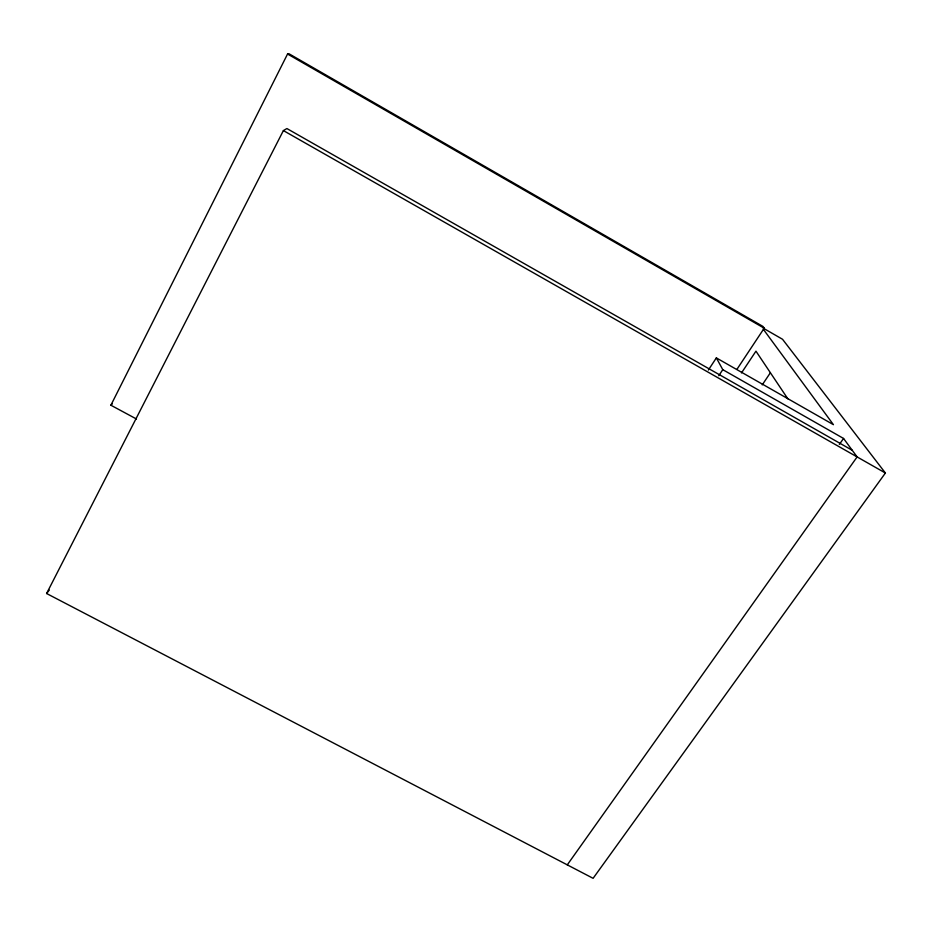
<?xml version="1.0" encoding="UTF-8"?>
<svg xmlns="http://www.w3.org/2000/svg" width="932" height="932" viewBox="0 0 932 932"><rect width="100%" height="100%" fill="white"/><g stroke="black" fill="none" stroke-linecap="round" stroke-linejoin="round"><path stroke-width="1.4" d="M136.468 419.004L110.885 405.222L287.557 54.021L288.85 53.683L762.865 326.386L764.205 328.192L736.921 369.363M763.192 328.134L782.519 339.26L885.4 473.013L593.102 878.317L46.6 593.509L283.398 130.585L286.905 128.546L852.256 450.307M708.378 370.051L716.347 357.9L833.429 424.677L763.413 329.38M718.782 375.724L722.778 369.655L716.347 357.9M741.499 372.917L755.957 351.166L787.855 398.849M762.236 384.869L770.356 372.788M839.359 444.413L843.553 438.459L722.778 369.655M567.285 864.861L857.114 456.925L843.553 438.459M46.6 593.509L49.291 590.096M110.885 405.222L112.283 403.801M283.398 130.585L885.4 473.013M287.557 54.021L764.205 328.192"/></g></svg>
